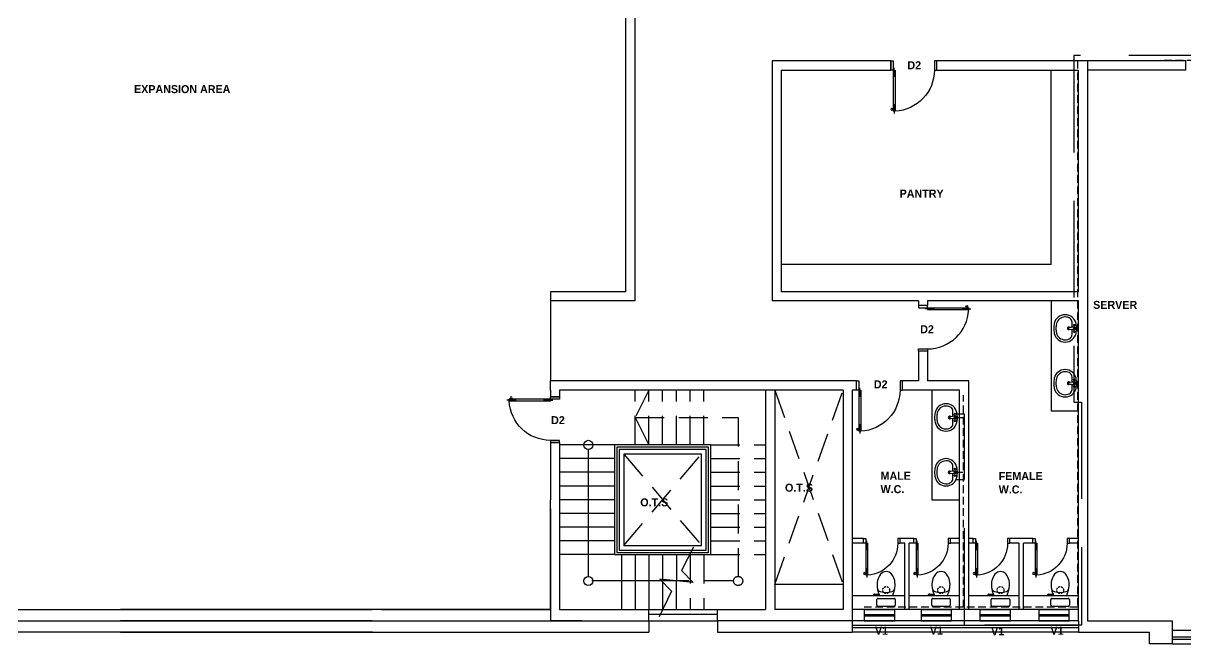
# Model space of a CAD drawing. Header units: inches. Extents: x 482566 to 494966, y -26460 to -22226.
# Drawn here: x 484490 to 485634, y -26320 to -25709 of the extents above; entities that cross this region are included whole.
import ezdxf

# ---------------------------------------------------------------- set-up
doc = ezdxf.new("R2010")
doc.units = ezdxf.units.IN
doc.header["$LTSCALE"] = 15
doc.header["$MEASUREMENT"] = 0
for name, pattern in [('ACAD_ISO03W100', [30, 12, -18]), ('DASHED', [0.75, 0.5, -0.25]), ('HIDDEN', [9.525, 6.35, -3.175]), ('HIDDEN2', [0.1875, 0.125, -0.0625]), ('TRATTEGGIATA2', [9.525, 6.35, -3.175])]:
    doc.linetypes.add(name, pattern=pattern)
for name, color, linetype in [('1-COL-HAT', 5, 'Continuous'), ('A-DIMENSION', 4, 'Continuous'), ('A-Door', 1, 'Continuous'), ('A-fixt', 6, 'Continuous'), ('A-GLASS', 4, 'Continuous'), ('A-STAIR', 1, 'Continuous'), ('A-STAIRS', 1, 'Continuous'), ('A-WALL', 7, 'Continuous'), ('FITS', 3, 'Continuous'), ('HOLE', 2, 'HIDDEN2'), ('Hot water supply', 10, 'TRATTEGGIATA2'), ('I-WALL-FULL', 5, 'Continuous'), ('I-WALL-IN', 3, 'Continuous'), ('ventilation', 191, 'Continuous'), ('Water Main', 5, 'DASHED')]:
    doc.layers.add(name, color=color, linetype=linetype)
doc.layers.add('I-ANNO-TEXT', color=7, linetype='Continuous', lineweight=18)
doc.styles.add('MICRO', font='')
doc.styles.get('MICRO').set_extended_font_data('MicrogrammaSSi', bold=True)

# ---------------------------------------------------------------- blocks, each defined once
blk = doc.blocks.new('2D-L100')
at = {"layer": 'A-Door'}
for p, q in [((0.038, 1.067), (0.05, 1.067)), ((0.038, 1.051), (0.05, 1.051)), ((0.09, 1.099), (0.05, 1.099)), ((0.05, 0.2), (0.05, 1.099)), ((0.07, 0.949), (0.07, 1.149)), ((0.09, 0.2), (0.09, 1.099)), ((0.09, 0.999), (0.05, 0.999)), ((0.05, 0.3), (0.09, 0.3)), ((0.07, 0.35), (0.07, 0.15)), ((0.05, 0.2), (0, 0.2)), ((0, 0.2), (0, 0)), ((0, 0), (0.05, 0)), ((0.05, 0.2), (0.09, 0.2)), ((0.05, 0), (0.05, 0.2)), ((0.95, 0.2), (1, 0.2)), ((0.95, 0), (0.95, 0.2)), ((1, 0), (0.95, 0)), ((1, 0.2), (1, 0))]:
    blk.add_line(p, q, dxfattribs=at)
blk.add_circle((0.018, 1.059), 0.02, dxfattribs=at)
blk.add_arc((0.05, 0.2), 0.9, 0, 87.4527, dxfattribs=at)
blk = doc.blocks.new('washe02')
at = {"layer": 'A-fixt'}
for p, q in [((-0.299, -0.247), (-0.299, -0.253)), ((-0.25, -0.247), (-0.25, -0.253)), ((-0.024, -0.097), (-0.136, -0.097)), ((0.136, -0.097), (0.024, -0.097)), ((0.25, -0.253), (0.25, -0.247))]:
    blk.add_line(p, q, dxfattribs=at)
for centre in [(-0.073, -0.049), (0, -0.049), (0.073, -0.049)]:
    blk.add_circle(centre, 0.0195, dxfattribs=at)
for centre, radius, start, end in [((-0.056, -0.249), 0.243, 102.5792, 179.3394), ((-0.056, -0.251), 0.243, 180.6606, 257.4208), ((-0.056, -0.249), 0.195, 145.7108, 179.3394), ((-0.056, -0.251), 0.195, 180.6606, 257.4208), ((-0.136, -0.195), 0.0973, 90, 145.7108), ((0, -0.5), 0.5, 90, 102.5792), ((0, -0.049), 0.0292, 0, 180), ((0.941, 0.028), 0.973, 184.5022, 191.8586), ((0, -0.172), 0.0292, 123.7169, 56.2831), ((0, -0.172), 0.0195, 136.5893, 43.4107), ((0, -0.172), 0.0114, 180, 0), ((0, -0.5), 0.5, 77.4208, 90), ((-0.941, 0.028), 0.973, 348.1414, 355.4978), ((0.056, -0.251), 0.195, 282.5792, 359.3394), ((0.056, -0.249), 0.243, 0.6606, 77.4208), ((0.056, -0.251), 0.243, 282.5792, 359.3394), ((0.136, -0.195), 0.0973, 34.2892, 90), ((0.056, -0.249), 0.195, 0.6606, 34.2892), ((0, -0.25), 0.299, 0, 0.6606), ((0, -0.25), 0.299, 359.3394, 360), ((0, 0), 0.5, 257.4208, 270), ((0, 0), 0.451, 257.4208, 270), ((0, 0), 0.451, 270, 282.5792), ((0, 0), 0.5, 270, 282.5792)]:
    blk.add_arc(centre, radius, start, end, dxfattribs=at)
blk = doc.blocks.new('1D-L080')
at = {"layer": 'A-Door'}
for p, q in [((0.038, 0.767), (0.05, 0.767)), ((0.05, 0.1), (0.05, 0.799)), ((0.09, 0.799), (0.05, 0.799)), ((0.07, 0.649), (0.07, 0.849)), ((0.09, 0.1), (0.09, 0.799)), ((0.038, 0.751), (0.05, 0.751)), ((0.09, 0.699), (0.05, 0.699)), ((0, 0.1), (0, 0)), ((0.05, 0.1), (0, 0.1)), ((0, 0), (0.05, 0)), ((0.05, 0.2), (0.09, 0.2)), ((0.05, 0), (0.05, 0.1)), ((0.05, 0.1), (0.09, 0.1)), ((0.07, 0.25), (0.07, 0.05)), ((0.75, 0.1), (0.8, 0.1)), ((0.75, 0), (0.75, 0.1)), ((0.8, 0), (0.75, 0)), ((0.8, 0.1), (0.8, 0))]:
    blk.add_line(p, q, dxfattribs=at)
blk.add_circle((0.018, 0.759), 0.02, dxfattribs=at)
blk.add_arc((0.05, 0.1), 0.7, 0, 86.7242, dxfattribs=at)

msp = doc.modelspace()

# ---------------------------------------------------------------- linework, layer by layer
for p, q in [((484833.6, -26286.2, 6.9), (484585.7, -26286.2, 6.9)), ((485008.7, -26286.2, 6.9), (484833.2, -26286.2, 6.9)), ((484585.7, -26297.5, 6.9), (484833.6, -26297.4, 6.9)), ((484833.6, -26297.5, 6.9), (484833.6, -26297.4, 6.9)), ((484833.6, -26297.4, 6.9), (485008.7, -26297.5, 6.9)), ((485620.7, -26320, 6.9), (485598.2, -26320, 6.9))]:
    msp.add_line(p, q)
for radius, start, end in [(553.5, 111.6375, 173.9596), (540, 110.9074, 175.247)]:
    msp.add_arc((484914.7, -25926, 6.9), radius, start, end)
at = {"layer": '1-COL-HAT'}
for p, q in [((485537.2, -26286.2, 6.9), (485537.2, -26297.5, 6.9)), ((485598.2, -26297.5, 6.9), (485620.7, -26297.5, 6.9)), ((485620.7, -26306.5, 6.9), (485620.7, -26297.5, 6.9))]:
    msp.add_line(p, q, dxfattribs=at)
at = {"layer": 'A-DIMENSION', "color": 8}
for p, q in [((484585.7, -26286.2, 6.9), (484833.2, -26286.2, 6.9)), ((485528.2, -26286.2, 6.9), (485305.7, -26286.2, 6.9)), ((484585.7, -26297.5, 6.9), (484857.7, -26297.5, 6.9)), ((485105.6, -26297.5, 6.9), (485105.6, -26308.7, 6.9)), ((485173.2, -26297.5, 6.9), (485173.2, -26308.7, 6.9)), ((485305.7, -26297.5, 6.9), (485305.7, -26308.7, 6.9)), ((485528.2, -26297.5, 6.9), (485528.2, -26308.7, 6.9)), ((484585.7, -26308.7, 6.9), (484306.4, -26308.7, 6.9)), ((484585.7, -26308.7, 6.9), (484857.7, -26308.7, 6.9)), ((484833.6, -26308.7, 6.9), (485105.6, -26308.7, 6.9)), ((485173.2, -26308.7, 6.9), (485305.7, -26308.7, 6.9)), ((485528.2, -26308.7, 6.9), (485598.2, -26308.7, 6.9))]:
    msp.add_line(p, q, dxfattribs=at)
at = {"layer": 'A-DIMENSION'}
msp.add_line((485620.7, -26320, 6.9), (485710.7, -26320, 6.9), dxfattribs=at)
at = {"layer": 'A-fixt'}
for p, q in [((485501.2, -25946.5, 6.9), (485501.2, -25755.2, 6.9)), ((485501.2, -25946.5, 6.9), (485235.7, -25946.5, 6.9)), ((485501.2, -25982.5, 6.9), (485501.2, -26090.5, 6.9)), ((485384, -26070.2, 6.9), (485384, -26178.2, 6.9)), ((485501.2, -26090.5, 6.9), (485528.2, -26090.5, 6.9)), ((485384, -26178.2, 6.9), (485411, -26178.2, 6.9))]:
    msp.add_line(p, q, dxfattribs=at)
at = {"layer": 'A-GLASS'}
for p, q in [((485105.6, -26286.2, 6.9), (485173.2, -26286.2, 6.9)), ((485105.6, -26290.7, 6.9), (485173.2, -26290.7, 6.9)), ((485110.6, -26286.2, 6.9), (485168, -26286.2, 6.9)), ((485110.6, -26290.7, 6.9), (485168, -26290.7, 6.9)), ((484833.2, -26297.5, 6.9), (484585.7, -26297.5, 6.9)), ((485528.2, -26297.5, 6.9), (485305.7, -26297.5, 6.9)), ((485528.2, -26302, 6.9), (485305.7, -26302, 6.9)), ((484833.6, -26308.7, 6.9), (484585.7, -26308.7, 6.9)), ((485528.2, -26304.2, 6.9), (485305.7, -26304.2, 6.9)), ((485528.2, -26308.7, 6.9), (485305.7, -26308.7, 6.9)), ((485620.7, -26306.5, 6.9), (485710.7, -26306.5, 6.9)), ((485620.7, -26320, 6.9), (485620.7, -26306.5, 6.9)), ((485620.7, -26313.2, 6.9), (485710.7, -26313.2, 6.9)), ((485620.7, -26315.5, 6.9), (485710.7, -26315.5, 6.9))]:
    msp.add_line(p, q, dxfattribs=at)
at = {"layer": 'A-STAIR', "linetype": 'HIDDEN', "ltscale": 0.3}
for p, q in [((485092.1, -26124.2, 6.9), (485092.1, -26070.2, 6.9)), ((485105.6, -26124.2, 6.9), (485105.6, -26070.2, 6.9)), ((485119.1, -26124.2, 6.9), (485119.1, -26070.2, 6.9)), ((485132.6, -26124.2, 6.9), (485132.6, -26070.2, 6.9)), ((485146.1, -26124.2, 6.9), (485146.1, -26070.2, 6.9)), ((485159.6, -26124.2, 6.9), (485159.6, -26070.2, 6.9)), ((485166.4, -26124.2, 6.9), (485220.4, -26124.2, 6.9)), ((485166.4, -26137.7, 6.9), (485220.4, -26137.7, 6.9)), ((485166.4, -26151.2, 6.9), (485220.4, -26151.2, 6.9)), ((485166.4, -26164.7, 6.9), (485220.4, -26164.7, 6.9)), ((485166.4, -26178.2, 6.9), (485220.4, -26178.2, 6.9)), ((485166.4, -26191.7, 6.9), (485220.4, -26191.7, 6.9)), ((485166.4, -26205.2, 6.9), (485220.4, -26205.2, 6.9)), ((485166.4, -26218.7, 6.9), (485220.4, -26218.7, 6.9)), ((485146.1, -26232.2, 6.9), (485146.1, -26286.2, 6.9)), ((485159.6, -26232.2, 6.9), (485159.6, -26286.2, 6.9)), ((485166.4, -26232.2, 6.9), (485220.4, -26232.2, 6.9)), ((485132.6, -26286.2, 6.9), (485132.6, -26258.1, 6.9))]:
    msp.add_line(p, q, dxfattribs=at)
at = {"layer": 'A-STAIR', "color": 8, "linetype": 'HIDDEN', "ltscale": 0.3}
for p, q in [((485229.4, -26261.5, 6.9), (485296.7, -26070.2, 6.9)), ((485229.4, -26070.2, 6.9), (485296.7, -26261.5, 6.9)), ((485080.9, -26133.2, 6.9), (485157.4, -26223.2, 6.9)), ((485080.9, -26223.2, 6.9), (485157.4, -26133.2, 6.9))]:
    msp.add_line(p, q, dxfattribs=at)
at = {"layer": 'A-STAIR'}
for p, q in [((485071.9, -26124.2, 6.9), (485017.9, -26124.2, 6.9)), ((485071.9, -26137.7, 6.9), (485017.9, -26137.7, 6.9)), ((485071.9, -26151.2, 6.9), (485017.9, -26151.2, 6.9)), ((485071.9, -26164.7, 6.9), (485017.9, -26164.7, 6.9)), ((485071.9, -26178.2, 6.9), (485017.9, -26178.2, 6.9)), ((485071.9, -26191.7, 6.9), (485017.9, -26191.7, 6.9)), ((485071.9, -26205.2, 6.9), (485017.9, -26205.2, 6.9)), ((485071.9, -26218.7, 6.9), (485017.9, -26218.7, 6.9)), ((485071.9, -26232.2, 6.9), (485017.9, -26232.2, 6.9)), ((485078.6, -26232.2, 6.9), (485078.6, -26286.2, 6.9)), ((485092.1, -26232.2, 6.9), (485092.1, -26286.2, 6.9)), ((485105.6, -26232.2, 6.9), (485105.6, -26286.2, 6.9)), ((485119.1, -26232.2, 6.9), (485119.1, -26286.2, 6.9)), ((485132.6, -26232.2, 6.9), (485132.6, -26258.1, 6.9)), ((485296.7, -26261.5, 6.9), (485229.4, -26261.5, 6.9))]:
    msp.add_line(p, q, dxfattribs=at)
at = {"layer": 'A-STAIR', "linetype": 'HIDDEN', "ltscale": 0.3, "elevation": 6.9}
for points in [[(485105.6, -26070.2), (485092.1, -26097.2), (485105.6, -26124.2)], [(485092.1, -26097.2), (485193.4, -26097.2), (485193.4, -26253.6)], [(485187.8, -26258.1), (485125.9, -26258.1)]]:
    msp.add_lwpolyline(points, dxfattribs=at)
at = {"layer": 'A-STAIR', "elevation": 6.9}
for points in [[(485046, -26128.7), (485046, -26253.6)], [(485125.9, -26258.1), (485049.4, -26258.1)]]:
    msp.add_lwpolyline(points, dxfattribs=at)
for points in [[(485071.9, -26124.2), (485071.9, -26232.2), (485166.4, -26232.2), (485166.4, -26124.2)], [(485074.1, -26126.5), (485074.1, -26230), (485164.1, -26230), (485164.1, -26126.5)], [(485076.4, -26128.7), (485076.4, -26227.7), (485161.9, -26227.7), (485161.9, -26128.7)], [(485080.9, -26133.2), (485080.9, -26223.2), (485157.4, -26223.2), (485157.4, -26133.2)]]:
    msp.add_lwpolyline(points, close=True, dxfattribs=at)
at = {"layer": 'A-STAIR'}
for centre in [(485046, -26124.2, 6.9), (485046, -26258.1, 6.9)]:
    msp.add_circle(centre, 4.5, dxfattribs=at)
at = {"layer": 'A-STAIR', "linetype": 'HIDDEN', "ltscale": 0.3}
msp.add_circle((485193.4, -26258.1, 6.9), 4.5, dxfattribs=at)
at = {"layer": 'A-STAIRS'}
for p, q in [((485105.6, -26297.5, 6.9), (485173.2, -26297.5, 6.9)), ((485343.7, -26308.7, 6.9), (485305.7, -26308.7, 6.9))]:
    msp.add_line(p, q, dxfattribs=at)
at = {"layer": 'A-WALL'}
for p, q in [((485220.4, -26070.2, 6.9), (485017.7, -26070.2, 6.9)), ((485220.4, -26070.2, 6.9), (485017.9, -26070.2, 6.9)), ((485220.4, -26070.2, 6.9), (485220.4, -26286.2, 6.9)), ((485229.4, -26070.2, 6.9), (485229.4, -26286.2, 6.9)), ((485296.7, -26070.2, 6.9), (485229.4, -26070.2, 6.9)), ((485008.7, -26187.2, 6.9), (485008.7, -26286.2, 6.9)), ((484317.7, -26286.2, 6.9), (484585.7, -26286.2, 6.9)), ((484842.2, -26286.2, 6.9), (485008.7, -26286.2, 6.9)), ((485017.7, -26286.2, 6.9), (485039.7, -26286.2, 6.9)), ((484306.4, -26297.5, 6.9), (484585.7, -26297.5, 6.9)), ((484833.6, -26297.5, 6.9), (485039.7, -26297.5, 6.9)), ((485620.7, -26320, 6.9), (485620.7, -26297.5, 6.9)), ((485598.2, -26320, 6.9), (485598.2, -26308.7, 6.9))]:
    msp.add_line(p, q, dxfattribs=at)
at = {"layer": 'A-WALL', "elevation": 6.9}
msp.add_lwpolyline([(485149.6, -26224.9), (485137.5, -26248), (485149, -26259.7), (485116.3, -26256.5), (485127.8, -26268.2), (485115.6, -26293.5)], dxfattribs=at)
at = {"layer": 'FITS', "color": 6}
for p, q in [((485305.7, -26272.6, 6.9), (485357.2, -26272.6, 6.9)), ((485326.8, -26271.3, 6.9), (485327, -26271.3, 6.9)), ((485326.8, -26271.6, 6.9), (485326.8, -26271.3, 6.9)), ((485326.8, -26271.6, 6.9), (485326.8, -26271.9, 6.9)), ((485326.8, -26271.9, 6.9), (485327, -26271.9, 6.9)), ((485327, -26271.3, 6.9), (485327, -26271.6, 6.9)), ((485327, -26271.9, 6.9), (485327, -26271.6, 6.9)), ((485327.6, -26271, 6.9), (485330.2, -26271.2, 6.9)), ((485327.6, -26272.1, 6.9), (485330.2, -26271.9, 6.9)), ((485330.2, -26271.2, 6.9), (485330.2, -26271.6, 6.9)), ((485330.7, -26271.4, 6.9), (485330.2, -26271.4, 6.9)), ((485330.2, -26271.9, 6.9), (485330.2, -26271.6, 6.9)), ((485330.7, -26271.8, 6.9), (485330.2, -26271.8, 6.9)), ((485331.8, -26272.4, 6.9), (485330.4, -26272.4, 6.9)), ((485330.4, -26272.6, 6.9), (485330.4, -26272.4, 6.9)), ((485330.9, -26272, 6.9), (485330.9, -26272.4, 6.9)), ((485331.2, -26272, 6.9), (485331.2, -26272.4, 6.9)), ((485331.8, -26272.6, 6.9), (485331.8, -26272.4, 6.9)), ((485332.5, -26272.6, 6.9), (485332.5, -26271.4, 6.9)), ((485345.4, -26271.4, 6.9), (485345.4, -26272.6, 6.9)), ((485361.7, -26272.6, 6.9), (485411.2, -26272.6, 6.9)), ((485380.8, -26271.3, 6.9), (485381, -26271.3, 6.9)), ((485380.8, -26271.6, 6.9), (485380.8, -26271.3, 6.9)), ((485380.8, -26271.6, 6.9), (485380.8, -26271.9, 6.9)), ((485380.8, -26271.9, 6.9), (485381, -26271.9, 6.9)), ((485381, -26271.3, 6.9), (485381, -26271.6, 6.9)), ((485381, -26271.9, 6.9), (485381, -26271.6, 6.9)), ((485381.6, -26271, 6.9), (485384.2, -26271.2, 6.9)), ((485381.6, -26272.1, 6.9), (485384.2, -26271.9, 6.9)), ((485384.2, -26271.2, 6.9), (485384.2, -26271.6, 6.9)), ((485384.7, -26271.4, 6.9), (485384.2, -26271.4, 6.9)), ((485384.2, -26271.9, 6.9), (485384.2, -26271.6, 6.9)), ((485384.7, -26271.8, 6.9), (485384.2, -26271.8, 6.9)), ((485385.8, -26272.4, 6.9), (485384.4, -26272.4, 6.9)), ((485384.4, -26272.6, 6.9), (485384.4, -26272.4, 6.9)), ((485384.9, -26272, 6.9), (485384.9, -26272.4, 6.9)), ((485385.2, -26272, 6.9), (485385.2, -26272.4, 6.9)), ((485385.8, -26272.6, 6.9), (485385.8, -26272.4, 6.9)), ((485386.5, -26272.6, 6.9), (485386.5, -26271.4, 6.9)), ((485399.4, -26271.4, 6.9), (485399.4, -26272.6, 6.9)), ((485420.2, -26272.6, 6.9), (485469.7, -26272.6, 6.9)), ((485439.3, -26271.3, 6.9), (485439.5, -26271.3, 6.9)), ((485439.3, -26271.6, 6.9), (485439.3, -26271.3, 6.9)), ((485439.3, -26271.6, 6.9), (485439.3, -26271.9, 6.9)), ((485439.3, -26271.9, 6.9), (485439.5, -26271.9, 6.9)), ((485439.5, -26271.3, 6.9), (485439.5, -26271.6, 6.9)), ((485439.5, -26271.9, 6.9), (485439.5, -26271.6, 6.9)), ((485440.1, -26271, 6.9), (485442.7, -26271.2, 6.9)), ((485440.1, -26272.1, 6.9), (485442.7, -26271.9, 6.9)), ((485442.7, -26271.2, 6.9), (485442.7, -26271.6, 6.9)), ((485443.2, -26271.4, 6.9), (485442.7, -26271.4, 6.9)), ((485442.7, -26271.9, 6.9), (485442.7, -26271.6, 6.9)), ((485443.2, -26271.8, 6.9), (485442.7, -26271.8, 6.9)), ((485444.3, -26272.4, 6.9), (485442.9, -26272.4, 6.9)), ((485442.9, -26272.6, 6.9), (485442.9, -26272.4, 6.9)), ((485443.4, -26272, 6.9), (485443.4, -26272.4, 6.9)), ((485443.7, -26272, 6.9), (485443.7, -26272.4, 6.9)), ((485444.3, -26272.6, 6.9), (485444.3, -26272.4, 6.9)), ((485445, -26272.6, 6.9), (485445, -26271.4, 6.9)), ((485457.9, -26271.4, 6.9), (485457.9, -26272.6, 6.9)), ((485474, -26272.6, 6.9), (485528.2, -26272.6, 6.9)), ((485498, -26271.3, 6.9), (485498.3, -26271.3, 6.9)), ((485498, -26271.6, 6.9), (485498, -26271.3, 6.9)), ((485498, -26271.6, 6.9), (485498, -26271.9, 6.9)), ((485498, -26271.9, 6.9), (485498.3, -26271.9, 6.9)), ((485498.3, -26271.3, 6.9), (485498.3, -26271.6, 6.9)), ((485498.3, -26271.9, 6.9), (485498.3, -26271.6, 6.9)), ((485498.8, -26271, 6.9), (485501.5, -26271.2, 6.9)), ((485498.8, -26272.1, 6.9), (485501.5, -26271.9, 6.9)), ((485501.5, -26271.2, 6.9), (485501.5, -26271.6, 6.9)), ((485501.9, -26271.4, 6.9), (485501.5, -26271.4, 6.9)), ((485501.5, -26271.9, 6.9), (485501.5, -26271.6, 6.9)), ((485501.9, -26271.8, 6.9), (485501.5, -26271.8, 6.9)), ((485503, -26272.4, 6.9), (485501.7, -26272.4, 6.9)), ((485501.7, -26272.6, 6.9), (485501.7, -26272.4, 6.9)), ((485502.1, -26272, 6.9), (485502.1, -26272.4, 6.9)), ((485502.5, -26272, 6.9), (485502.5, -26272.4, 6.9)), ((485503, -26272.6, 6.9), (485503, -26272.4, 6.9)), ((485503.8, -26272.6, 6.9), (485503.7, -26271.4, 6.9)), ((485516.7, -26271.4, 6.9), (485516.6, -26272.6, 6.9))]:
    msp.add_line(p, q, dxfattribs=at)
at = {"layer": 'FITS', "color": 6, "linetype": 'HIDDEN', "elevation": 6.9}
for points in [[(485346.9, -26283.2), (485331, -26283.2, -0.414214), (485329.9, -26282.1), (485329.9, -26276.4, -0.414214), (485331, -26275.3), (485346.9, -26275.3, -0.414214), (485348, -26276.4), (485348, -26282.1, -0.414214)], [(485400.9, -26283.2), (485385, -26283.2, -0.414214), (485383.9, -26282.1), (485383.9, -26276.4, -0.414214), (485385, -26275.3), (485400.9, -26275.3, -0.414214), (485402, -26276.4), (485402, -26282.1, -0.414214)], [(485459.4, -26283.2), (485443.5, -26283.2, -0.414214), (485442.4, -26282.1), (485442.4, -26276.4, -0.414214), (485443.5, -26275.3), (485459.4, -26275.3, -0.414214), (485460.5, -26276.4), (485460.5, -26282.1, -0.414214)], [(485518.1, -26283.2), (485502.3, -26283.2, -0.414214), (485501.1, -26282.1), (485501.1, -26276.4, -0.414214), (485502.3, -26275.3), (485518.1, -26275.3, -0.414214), (485519.2, -26276.4), (485519.2, -26282.1, -0.414214)]]:
    msp.add_lwpolyline(points, format="xyb", close=True, dxfattribs=at)
at = {"layer": 'FITS', "color": 6}
for centre in [(485331.1, -26271.6, 6.9), (485385.1, -26271.6, 6.9), (485443.6, -26271.6, 6.9), (485502.3, -26271.6, 6.9)]:
    msp.add_circle(centre, 0.424, dxfattribs=at)
for centre, radius, start, end in [((485346.6, -26261.7, 6.9), 16.6, 142.2992, 189.6266), ((485339, -26255.8, 6.9), 6.94, 37.452, 142.2993), ((485331.3, -26261.6, 6.9), 16.5, 348.9959, 37.4521), ((485400.6, -26261.7, 6.9), 16.6, 142.2992, 189.6266), ((485393, -26255.8, 6.9), 6.94, 37.452, 142.2993), ((485385.3, -26261.6, 6.9), 16.5, 348.9959, 37.4521), ((485459.1, -26261.7, 6.9), 16.6, 142.2992, 189.6266), ((485451.5, -26255.8, 6.9), 6.94, 37.452, 142.2993), ((485443.8, -26261.6, 6.9), 16.5, 348.9959, 37.4521), ((485517.8, -26261.7, 6.9), 16.6, 142.2992, 189.6266), ((485510.2, -26255.8, 6.9), 6.94, 37.452, 142.2993), ((485502.6, -26261.6, 6.9), 16.5, 348.9959, 37.4521), ((485349.9, -26262.9, 6.9), 19.7, 184.6535, 198.8579), ((485346.6, -26261.7, 6.9), 16.6, 189.6265, 194.9392), ((485334, -26265.1, 6.9), 3.55, 194.9392, 252.9837), ((485343.8, -26265.1, 6.9), 3.55, 286.7801, 344.5556), ((485321.1, -26261.3, 6.9), 26.7, 342.4333, 352.4525), ((485331.3, -26261.6, 6.9), 16.5, 344.5556, 348.9959), ((485403.9, -26262.9, 6.9), 19.7, 184.6535, 198.8579), ((485400.6, -26261.7, 6.9), 16.6, 189.6265, 194.9392), ((485388, -26265.1, 6.9), 3.55, 194.9392, 252.9837), ((485397.8, -26265.1, 6.9), 3.55, 286.7801, 344.5556), ((485375.1, -26261.3, 6.9), 26.7, 342.4333, 352.4525), ((485385.3, -26261.6, 6.9), 16.5, 344.5556, 348.9959), ((485462.4, -26262.9, 6.9), 19.7, 184.6535, 198.8579), ((485459.1, -26261.7, 6.9), 16.6, 189.6265, 194.9392), ((485446.5, -26265.1, 6.9), 3.55, 194.9392, 252.9837), ((485456.3, -26265.1, 6.9), 3.55, 286.7801, 344.5556), ((485433.6, -26261.3, 6.9), 26.7, 342.4333, 352.4525), ((485443.8, -26261.6, 6.9), 16.5, 344.5556, 348.9959), ((485521.1, -26262.9, 6.9), 19.7, 184.6535, 198.8579), ((485517.8, -26261.7, 6.9), 16.6, 189.6265, 194.9392), ((485505.2, -26265.1, 6.9), 3.55, 194.9392, 252.9837), ((485515.1, -26265.1, 6.9), 3.55, 286.7801, 344.5556), ((485492.3, -26261.3, 6.9), 26.7, 342.4333, 352.4525), ((485502.6, -26261.6, 6.9), 16.5, 344.5556, 348.9959), ((485327.5, -26271.6, 6.9), 0.571, 85.3249, 146.1277), ((485327.5, -26271.6, 6.9), 0.571, 213.8723, 274.6751), ((485332.9, -26268.7, 6.9), 1.77, 198.8579, 231.2017), ((485330.6, -26271.5, 6.9), 1.83, 3.0745, 51.2017), ((485339, -26248.9, 6.9), 20.5, 252.9837, 286.7801), ((485347.3, -26271.5, 6.9), 1.83, 131.7495, 176.9255), ((485344.9, -26268.8, 6.9), 1.77, 311.7494, 342.4334), ((485381.5, -26271.6, 6.9), 0.571, 85.3249, 146.1277), ((485381.5, -26271.6, 6.9), 0.571, 213.8723, 274.6751), ((485386.9, -26268.7, 6.9), 1.77, 198.8579, 231.2017), ((485384.6, -26271.5, 6.9), 1.83, 3.0745, 51.2017), ((485393, -26248.9, 6.9), 20.5, 252.9837, 286.7801), ((485401.3, -26271.5, 6.9), 1.83, 131.7495, 176.9255), ((485398.9, -26268.8, 6.9), 1.77, 311.7494, 342.4334), ((485440, -26271.6, 6.9), 0.571, 85.3249, 146.1277), ((485440, -26271.6, 6.9), 0.571, 213.8723, 274.6751), ((485445.4, -26268.7, 6.9), 1.77, 198.8579, 231.2017), ((485443.1, -26271.5, 6.9), 1.83, 3.0745, 51.2017), ((485451.5, -26248.9, 6.9), 20.5, 252.9837, 286.7801), ((485459.8, -26271.5, 6.9), 1.83, 131.7495, 176.9255), ((485457.4, -26268.8, 6.9), 1.77, 311.7494, 342.4334), ((485498.7, -26271.6, 6.9), 0.571, 85.3249, 146.1277), ((485498.7, -26271.6, 6.9), 0.571, 213.8723, 274.6751), ((485504.1, -26268.7, 6.9), 1.77, 198.8579, 231.2017), ((485501.9, -26271.5, 6.9), 1.83, 3.0745, 51.2017), ((485510.2, -26248.9, 6.9), 20.5, 252.9837, 286.7801), ((485518.5, -26271.5, 6.9), 1.83, 131.7495, 176.9255), ((485516.1, -26268.8, 6.9), 1.77, 311.7494, 342.4334)]:
    msp.add_arc(centre, radius, start, end, dxfattribs=at)
at = {"layer": 'HOLE', "color": 6}
for centre in [(485339, -26267.1, 6.9), (485393, -26267.1, 6.9), (485451.5, -26267.1, 6.9), (485510.2, -26267.1, 6.9)]:
    msp.add_circle(centre, 3.4, dxfattribs=at)
at = {"layer": 'Hot water supply'}
for p, q in [((485673, -25741), (485523.5, -25741)), ((485523.5, -25741), (485523.5, -26082)), ((485523.5, -26082), (485531, -26082)), ((485531, -26082), (485531, -26301.5)), ((485416, -26094), (485408, -26094)), ((485416, -26158), (485416, -26094)), ((485416, -26158.5), (485408, -26158.5)), ((485416, -26301.5), (485416, -26158.5)), ((485531, -26301.5), (485416, -26301.5))]:
    msp.add_line(p, q, dxfattribs=at)
at = {"layer": 'I-WALL-FULL'}
for p, q in [((485226.7, -25746.2, 6.9), (485226.7, -25982.5, 6.9)), ((485343.7, -25746.2, 6.9), (485226.7, -25746.2, 6.9)), ((485343.7, -25746.2, 6.9), (485343.7, -25755.2, 6.9)), ((485537.2, -25746.2, 6.9), (485388.7, -25746.2, 6.9)), ((485388.7, -25755.2, 6.9), (485388.7, -25746.2, 6.9)), ((485537.2, -25746.2, 6.9), (485537.2, -26286.2, 6.9)), ((485633.7, -25746.2, 6.9), (485537.2, -25746.2, 6.9)), ((485633.7, -25755.2, 6.9), (485633.7, -25746.2, 6.9)), ((485235.7, -25755.2, 6.9), (485235.7, -25973.5, 6.9)), ((485235.7, -25755.2, 6.9), (485343.7, -25755.2, 6.9)), ((485388.7, -25755.2, 6.9), (485528.2, -25755.2, 6.9)), ((485528.2, -25973.5, 6.9), (485528.2, -25755.2, 6.9)), ((485633.7, -25755.2, 6.9), (485537.2, -25755.2, 6.9)), ((485528.2, -25973.5, 6.9), (485235.7, -25973.5, 6.9)), ((485370.7, -25982.5, 6.9), (485226.7, -25982.5, 6.9)), ((485370.7, -25982.5, 6.9), (485370.7, -25987, 6.9)), ((485379.7, -25987, 6.9), (485370.7, -25987, 6.9)), ((485528.2, -25982.5, 6.9), (485379.7, -25982.5, 6.9)), ((485379.7, -25982.5, 6.9), (485379.7, -25987, 6.9)), ((485528.2, -26216.5, 6.9), (485528.2, -25982.5, 6.9)), ((485528.2, -26216.5, 6.9), (485528.2, -25982.5, 6.9)), ((485379.7, -26032, 6.9), (485370.7, -26032, 6.9)), ((485370.7, -26032, 6.9), (485370.7, -26061.2, 6.9)), ((485379.7, -26032, 6.9), (485379.7, -26061.2, 6.9)), ((485309.9, -26061.2, 6.9), (485008.7, -26061.2, 6.9)), ((485008.7, -26070.2, 6.9), (485008.7, -26061.2, 6.9)), ((485008.7, -26061.2, 6.9), (485008.7, -26061.2, 6.9)), ((485309.9, -26070.2, 6.9), (485309.9, -26061.2, 6.9)), ((485354.9, -26070.2, 6.9), (485354.9, -26061.2, 6.9)), ((485370.7, -26061.2, 6.9), (485354.9, -26061.2, 6.9)), ((485420.2, -26061.2, 6.9), (485379.7, -26061.2, 6.9)), ((485420.2, -26216.5, 6.9), (485420.2, -26061.2, 6.9)), ((485008.7, -26070.2, 6.9), (485008.7, -26077, 6.9)), ((485017.7, -26070.2, 6.9), (485017.7, -26077, 6.9)), ((485017.7, -26070.2, 6.9), (485017.7, -26077, 6.9)), ((485296.7, -26070.2, 6.9), (485017.7, -26070.2, 6.9)), ((485296.7, -26070.2, 6.9), (485296.7, -26286.2, 6.9)), ((485309.9, -26070.2, 6.9), (485305.7, -26070.2, 6.9)), ((485305.7, -26070.2, 6.9), (485305.7, -26297.5, 6.9)), ((485309.9, -26070.2, 6.9), (485305.7, -26070.2, 6.9)), ((485411.2, -26070.2, 6.9), (485354.9, -26070.2, 6.9)), ((485411.2, -26216.5, 6.9), (485411.2, -26070.2, 6.9)), ((485017.7, -26077, 6.9), (485008.7, -26077, 6.9)), ((485017.7, -26077, 6.9), (485008.7, -26077, 6.9)), ((485008.7, -26122, 6.9), (485008.7, -26178.2, 6.9)), ((485017.7, -26122, 6.9), (485008.7, -26122, 6.9)), ((485017.7, -26122, 6.9), (485017.7, -26286.2, 6.9)), ((485008.7, -26286.2, 6.9), (485008.7, -26178.2, 6.9)), ((485316.7, -26216.5, 6.9), (485305.7, -26216.5, 6.9)), ((485316.7, -26221, 6.9), (485305.7, -26221, 6.9)), ((485316.7, -26221, 6.9), (485316.7, -26216.5, 6.9)), ((485352.7, -26221, 6.9), (485352.7, -26216.5, 6.9)), ((485366.2, -26216.5, 6.9), (485352.7, -26216.5, 6.9)), ((485357.2, -26221, 6.9), (485352.7, -26221, 6.9)), ((485357.2, -26286.2, 6.9), (485357.2, -26221, 6.9)), ((485361.7, -26286.2, 6.9), (485361.7, -26221, 6.9)), ((485366.2, -26221, 6.9), (485361.7, -26221, 6.9)), ((485366.2, -26221, 6.9), (485366.2, -26216.5, 6.9)), ((485402.2, -26221, 6.9), (485402.2, -26216.5, 6.9)), ((485411.2, -26216.5, 6.9), (485402.2, -26216.5, 6.9)), ((485411.2, -26221, 6.9), (485402.2, -26221, 6.9)), ((485411.2, -26286.2, 6.9), (485411.2, -26216.5, 6.9)), ((485420.2, -26286.2, 6.9), (485420.2, -26216.5, 6.9)), ((485424.7, -26216.5, 6.9), (485420.2, -26216.5, 6.9)), ((485424.7, -26221, 6.9), (485420.2, -26221, 6.9)), ((485424.7, -26221, 6.9), (485424.7, -26216.5, 6.9)), ((485483.2, -26216.5, 6.9), (485460.7, -26216.5, 6.9)), ((485460.7, -26221, 6.9), (485460.7, -26216.5, 6.9)), ((485469.7, -26221, 6.9), (485460.7, -26221, 6.9)), ((485469.7, -26286.2, 6.9), (485469.7, -26221, 6.9)), ((485474.2, -26286.2, 6.9), (485474.2, -26221, 6.9)), ((485483.2, -26221, 6.9), (485474.2, -26221, 6.9)), ((485483.2, -26221, 6.9), (485483.2, -26216.5, 6.9)), ((485528.2, -26216.5, 6.9), (485519.2, -26216.5, 6.9)), ((485519.2, -26221, 6.9), (485519.2, -26216.5, 6.9)), ((485528.2, -26221, 6.9), (485519.2, -26221, 6.9)), ((485528.2, -26297.5, 6.9), (485528.2, -26216.5, 6.9)), ((484842.2, -26286.2, 6.9), (485008.7, -26286.2, 6.9)), ((485008.7, -26286.2, 6.9), (485008.7, -26297.5, 6.9)), ((485017.7, -26286.2, 6.9), (485105.6, -26286.2, 6.9)), ((485017.7, -26286.2, 6.9), (485105.6, -26286.2, 6.9)), ((485105.6, -26297.5, 6.9), (485105.6, -26286.2, 6.9)), ((485173.2, -26297.5, 6.9), (485173.2, -26286.2, 6.9)), ((485173.2, -26286.2, 6.9), (485220.4, -26286.2, 6.9)), ((485296.7, -26286.2, 6.9), (485229.4, -26286.2, 6.9)), ((484833.6, -26297.4, 6.9), (485105.6, -26297.5, 6.9)), ((485039.7, -26297.5, 6.9), (485008.7, -26297.5, 6.9)), ((485305.7, -26297.5, 6.9), (485173.2, -26297.5, 6.9)), ((485537.2, -26297.5, 6.9), (485598.2, -26297.5, 6.9))]:
    msp.add_line(p, q, dxfattribs=at)
at = {"layer": 'I-WALL-IN'}
msp.add_line((485008.7, -25973.5, 6.9), (485008.7, -25982.5, 6.9), dxfattribs=at)
at = {"layer": 'I-WALL-IN', "linetype": 'ACAD_ISO03W100'}
msp.add_line((485008.7, -25982.5, 6.9), (485008.7, -26061.2, 6.9), dxfattribs=at)
at = {"layer": 'I-WALL-IN', "elevation": 6.9}
for points in [[(485082.6, -25655.8), (485082.6, -25973.5)], [(485091.6, -25655.8), (485091.6, -25982.5)], [(485082.6, -25973.5), (485008.7, -25973.5)], [(485091.6, -25982.5), (485008.7, -25982.5)]]:
    msp.add_lwpolyline(points, dxfattribs=at)
at = {"layer": 'ventilation'}
for p, q in [((485317.4, -26286.2, 6.9), (485317.4, -26297.5, 6.9)), ((485317.4, -26286.2, 6.9), (485347.4, -26286.2, 6.9)), ((485347.4, -26297.5, 6.9), (485347.4, -26286.2, 6.9)), ((485373.3, -26286.2, 6.9), (485373.3, -26297.5, 6.9)), ((485373.3, -26286.2, 6.9), (485403.3, -26286.2, 6.9)), ((485403.3, -26297.5, 6.9), (485403.3, -26286.2, 6.9)), ((485431.2, -26286.2, 6.9), (485431.2, -26297.5, 6.9)), ((485431.2, -26286.2, 6.9), (485461.2, -26286.2, 6.9)), ((485461.2, -26297.5, 6.9), (485461.2, -26286.2, 6.9)), ((485489.1, -26286.2, 6.9), (485489.1, -26297.5, 6.9)), ((485489.1, -26286.2, 6.9), (485519.1, -26286.2, 6.9)), ((485519.1, -26297.5, 6.9), (485519.1, -26286.2, 6.9)), ((485317.4, -26291), (485347.4, -26291)), ((485347.4, -26292.8), (485317.4, -26292.8)), ((485317.4, -26297.5, 6.9), (485347.4, -26297.5, 6.9)), ((485373.3, -26291), (485403.3, -26291)), ((485403.3, -26292.8), (485373.3, -26292.8)), ((485373.3, -26297.5, 6.9), (485403.3, -26297.5, 6.9)), ((485431.2, -26291), (485461.2, -26291)), ((485461.2, -26292.8), (485431.2, -26292.8)), ((485431.2, -26297.5, 6.9), (485461.2, -26297.5, 6.9)), ((485489.1, -26291), (485519.1, -26291)), ((485519.1, -26292.8), (485489.1, -26292.8)), ((485489.1, -26297.5, 6.9), (485519.1, -26297.5, 6.9))]:
    msp.add_line(p, q, dxfattribs=at)
at = {"layer": 'Water Main'}
for p, q in [((486126.1, -25744.3, 10.4), (485527.1, -25746.2, 6.9)), ((485527.1, -25746.2, 6.9), (485527.1, -26284.1, 6.9)), ((485524.1, -26009.5, 6.9), (485528.2, -26009.5, 6.9)), ((485524.1, -26063.5, 6.9), (485527.1, -26063.5, 6.9)), ((485415.2, -26284.1, 6.9), (485415.2, -26075.1, 6.9)), ((485406.9, -26097.2, 6.9), (485415.2, -26097.2, 6.9)), ((485406.9, -26151.2, 6.9), (485415.2, -26151.2, 6.9)), ((485527.1, -26284.1, 6.9), (485317.4, -26284.1, 6.9))]:
    msp.add_line(p, q, dxfattribs=at)

# ---------------------------------------------------------------- block references
at = {"layer": 'A-Door', "yscale": 45, "zscale": 45}
for name, p, xscale, rotation in [('2D-L100', (485343.7, -25746.2, 6.9), -45, 180), ('2D-L100', (485370.7, -25987, 6.9), 45, 270), ('2D-L100', (485309.9, -26061.2, 6.9), -45, 180), ('2D-L100', (485017.7, -26077, 6.9), -45, 90), ('1D-L080', (485316.7, -26216.5, 6.9), -45, 180), ('1D-L080', (485366.2, -26216.5, 6.9), -45, 180), ('1D-L080', (485424.7, -26216.5, 6.9), -45, 180)]:
    msp.add_blockref(name, p, dxfattribs=dict(at, xscale=xscale, rotation=rotation))
at = {"layer": 'A-fixt', "xscale": 45, "yscale": 45, "zscale": 45, "rotation": 270}
for p in [(485526.3, -26009.5, 6.9), (485526.3, -26063.5, 6.9), (485409.1, -26097.2, 6.9), (485409.1, -26151.2, 6.9)]:
    msp.add_blockref('washe02', p, dxfattribs=at)
at = {"layer": 'I-WALL-FULL', "xscale": -45, "yscale": 45, "zscale": 45, "rotation": 180}
msp.add_blockref('1D-L080', (485483.2, -26216.5, 6.9), dxfattribs=at)

# ---------------------------------------------------------------- texts
at = {"layer": 'I-ANNO-TEXT', "style": 'MICRO'}
for s, height, p in [('EXPANSION AREA', 7.875, (484599.1, -25777.9, 6.9)), ('PANTRY', 7.88, (485352.2, -25880.7, 6.9)), ('SERVER', 7.88, (485542.6, -25990.3, 6.9)), ('O.T.S', 7.88, (485239.5, -26170.3, 6.9)), ('O.T.S', 7.88, (485097.1, -26184.7, 6.9)), ('O.T.S', 7.88, (485097.1, -26184.7, 6.9))]:
    msp.add_text(s, height=height, dxfattribs=at).set_placement(p)
at = {"layer": 'I-ANNO-TEXT', "char_height": 7.875, "attachment_point": 1, "style": 'MICRO'}
for s, width, insert in [('{\\fBahnschrift Light|b1|i0|c0|p34;D2}', 7.41, (485359.9, -25746.5, 6.9)), ('{\\fBahnschrift Light|b1|i0|c0|p34;D2}', 7.41, (485372.5, -26006.4, 6.9)), ('{\\fBahnschrift Light|b1|i0|c0|p34;D2}', 7.41, (485326.9, -26060.6, 6.9)), ('{\\fBahnschrift Light|b1|i0|c0|p34;D2}', 7.41, (485009.4, -26095.9, 6.9)), ('{\\fBahnschrift Light|b1|i0|c0|p34;MALE\\PW.C.}', 6039.926, (485333.5, -26150.7, 6.9)), ('{\\fBahnschrift Light|b1|i0|c0|p34;FEMALE\\PW.C.}', 6039.926, (485449.7, -26151, 6.9)), ('{\\fBahnschrift Light|b1|i0|c0|p34;V1}', 7.41, (485328, -26303.2, 6.9)), ('{\\fBahnschrift Light|b1|i0|c0|p34;V1}', 7.41, (485382, -26303, 6.9)), ('{\\fBahnschrift Light|b1|i0|c0|p34;V1}', 7.41, (485442.2, -26303.8, 6.9)), ('{\\fBahnschrift Light|b1|i0|c0|p34;V1}', 7.41, (485500.6, -26303.2, 6.9))]:
    msp.add_mtext_dynamic_manual_height_columns(s, width=width, gutter_width=1.5, heights=[0], dxfattribs=dict(at, insert=insert))

doc.saveas('drawing.dxf')
